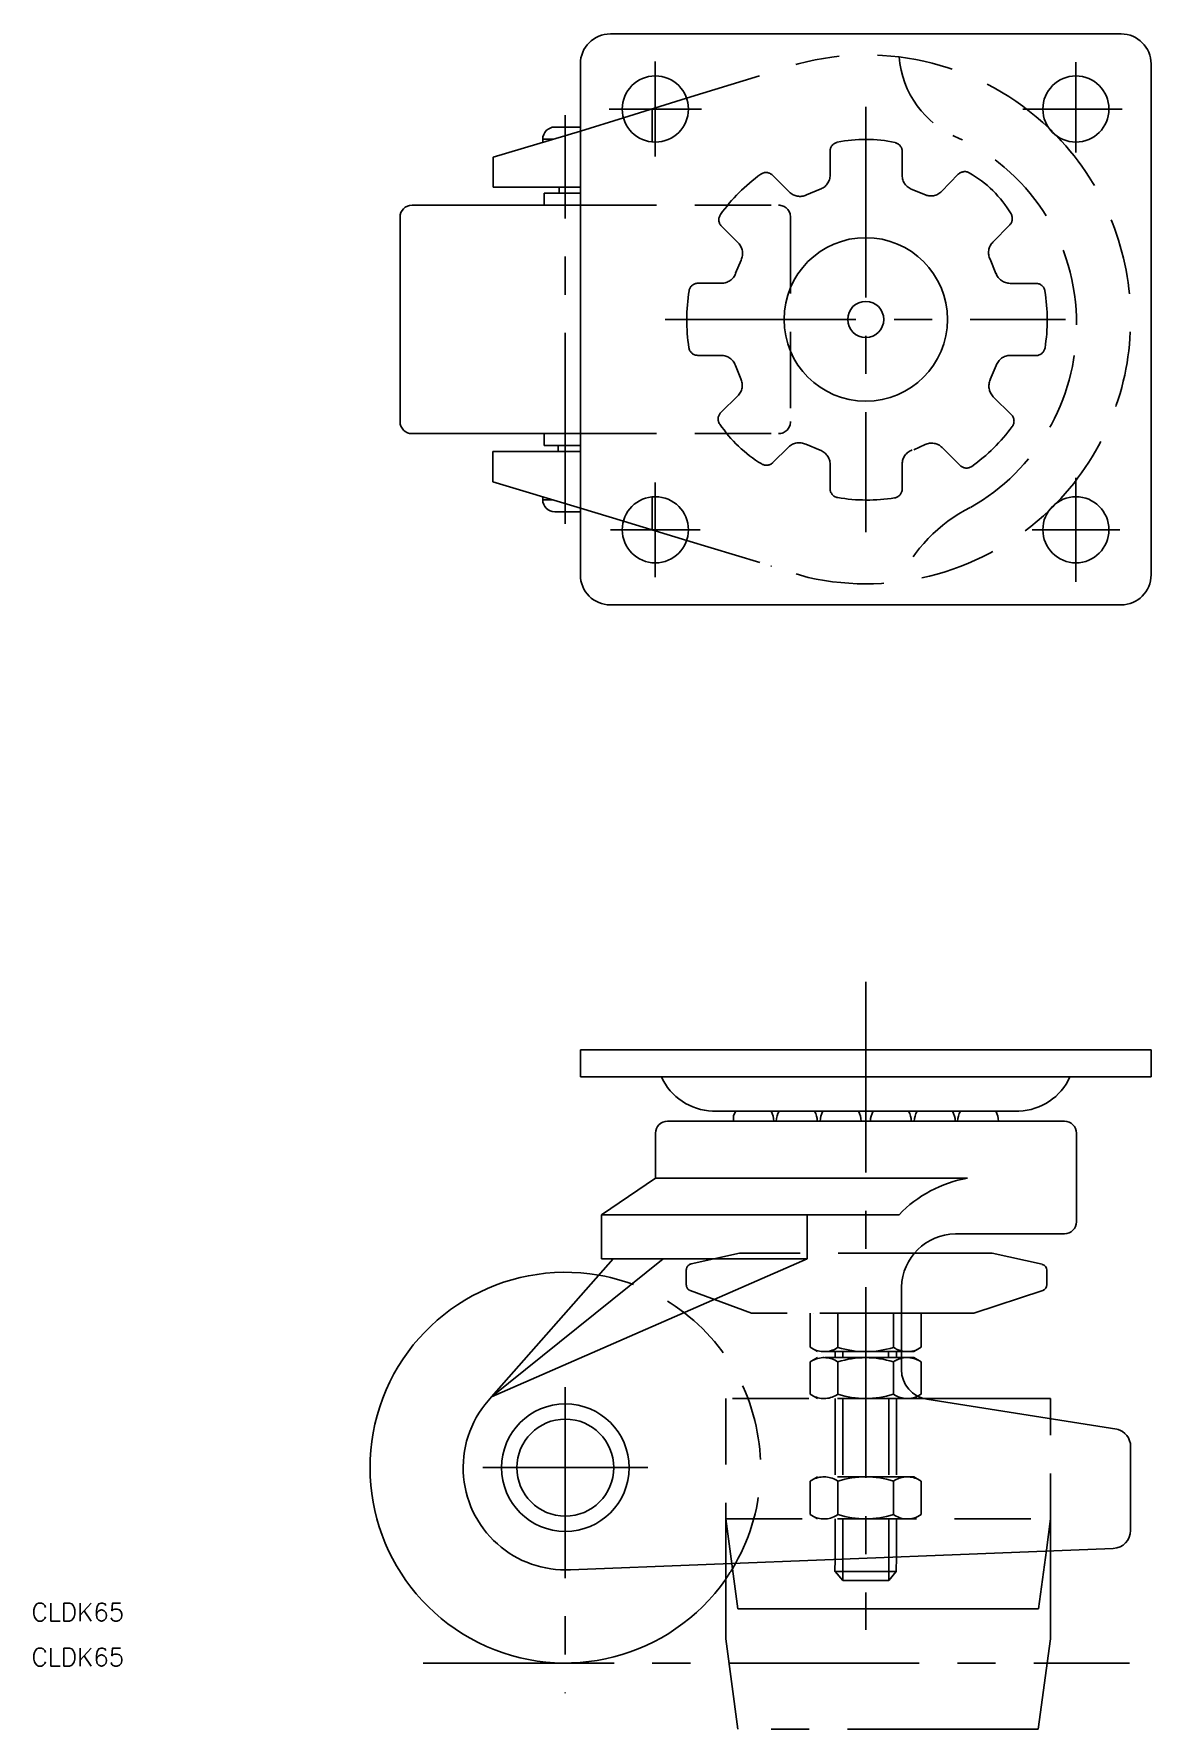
# Model space of a CAD drawing. Extents: x -88 to 98, y -43 to 239.
import ezdxf

# ---------------------------------------------------------------- set-up
doc = ezdxf.new("R2010")
doc.units = 0
for name, pattern in [('CENTER', [50.8, 31.75, -6.35, 6.35, -6.35]), ('DASHED', [19.05, 12.7, -6.35]), ('PHANTOM', [63.5, 31.75, -6.35, 6.35, -6.35, 6.35, -6.35])]:
    doc.linetypes.add(name, pattern=pattern)
doc.layers.get('0').update_dxf_attribs({"linetype": 'CONTINUOUS'})
doc.layers.add('CENTER', color=1, linetype='CENTER')
doc.styles.get("Standard").update_dxf_attribs({"font": 'txt.shx', "height": 3, "bigfont": 'bigfont.shx'})

# ---------------------------------------------------------------- blocks, each defined once
blk = doc.blocks.new('*U17')
at = {"color": 7, "linetype": 'CONTINUOUS'}
blk.add_text('CLDK65', height=3, dxfattribs=at).set_placement((-88.84, -25.53))
blk = doc.blocks.new('*U18')
at = {"color": 7, "linetype": 'CONTINUOUS'}
blk.add_text('CLDK65', height=3, dxfattribs=at).set_placement((-88.84, -33.01))

msp = doc.modelspace()

# ---------------------------------------------------------------- linework, layer by layer
at = {"color": 7, "linetype": 'CONTINUOUS'}
for p, q in [((92.5, 238.53), (7.5, 238.53)), ((2.5, 233.53), (2.5, 148.53)), ((97.5, 148.53), (97.5, 233.53)), ((9.68, 224.57), (20.18, 227.82)), ((14.48, 220.8), (14.48, 226.06)), ((14.48, 220.55), (14.48, 226.06)), ((-1.76, 223.03), (2.5, 223.03)), ((-12.01, 218.03), (2.5, 222.36)), ((-3.76, 221.03), (-1.95, 221.03)), ((-3.76, 221.03), (-3.76, 220.49)), ((-12.01, 218.03), (-12.01, 213.03)), ((-12.01, 213.03), (2.5, 213.03)), ((2.5, 212.03), (-3.51, 212.03)), ((-3.51, 212.03), (-3.51, 210.03)), ((-2.01, 212.03), (2.5, 212.03)), ((-1.01, 212.03), (-1.01, 213.03)), ((2.5, 210.03), (-25.51, 210.03)), ((-27.51, 208.03), (-27.51, 174.03)), ((-25.51, 172.03), (2.5, 172.03)), ((-3.51, 170.03), (-3.51, 172.03)), ((2.5, 170.03), (-3.51, 170.03)), ((-1.18, 170.03), (-1.18, 169.03)), ((2.5, 169.03), (-12.05, 169.03)), ((-12.05, 169.03), (-12.05, 164.03)), ((-12.05, 164.03), (2.5, 159.65)), ((-3.76, 161.03), (-3.76, 161.53)), ((-2.08, 161.03), (-3.76, 161.03)), ((14.48, 156), (14.48, 161.51)), ((14.48, 161.25), (14.48, 156.03)), ((2.5, 159.03), (-1.76, 159.03)), ((9.68, 157.47), (20.2, 154.27)), ((7.5, 143.53), (92.5, 143.53)), ((50, 69.5), (2.5, 69.5)), ((2.5, 69.5), (2.5, 65)), ((50, 69.5), (97.5, 69.5)), ((97.5, 69.5), (97.5, 65)), ((97.5, 65), (2.5, 65)), ((24.5, 59.32), (75.5, 59.32)), ((22.04, 57.62), (17, 57.62)), ((22.04, 57.62), (83.07, 57.62)), ((15, 55.63), (15, 48.15)), ((85.07, 55.63), (85.07, 40.91)), ((6, 42.07), (15, 48.15)), ((15, 48.15), (66.95, 48.15)), ((6, 42.07), (6, 34.72)), ((6, 42.07), (55.55, 42.07)), ((40.27, 34.72), (40.27, 42.07)), ((83.07, 38.9), (64.92, 38.9)), ((-12.28, 11.76), (7.94, 34.72)), ((40.27, 34.72), (-12.28, 11.76)), ((-12.28, 11.76), (16.31, 34.72)), ((6, 34.72), (40.27, 34.72)), ((58.12, 35.71), (71.02, 35.71)), ((71.02, 35.71), (79.36, 33.83)), ((80.14, 32.85), (80.14, 30.43)), ((55.95, 30.4), (55.95, 16.31)), ((68, 25.7), (79.46, 29.48)), ((55.95, 25.7), (68, 25.7)), ((59.24, 20.02), (59.24, 25.7)), ((58, 19.3), (59.24, 20.02)), ((55.95, 19.3), (58, 19.3)), ((55.95, 18.3), (57.98, 18.3)), ((57.98, 18.3), (59.22, 17.59)), ((59.22, 12.22), (59.22, 17.59)), ((26.7, 11.5), (26.7, 11.5)), ((58.64, 11.88), (59.22, 12.22)), ((59.58, 11.5), (80.77, 11.5)), ((60.18, 11.37), (91.82, 6.41)), ((80.77, 8.14), (80.77, 11.5)), ((94.09, 3.5), (94.09, -10.43)), ((0.88, -16.98), (91.21, -13.43)), ((78.77, -23.5), (80.08, -13.71)), ((28.7, -23.5), (27.81, -16.82)), ((44.9, -15.25), (44.88, -17.29)), ((55.1, -14.85), (55.08, -17.27)), ((44.88, -17.29), (55.08, -17.27)), ((46.18, -18.79), (44.9, -17.29)), ((46.18, -18.79), (53.83, -18.77)), ((53.83, -18.77), (55.08, -17.27)), ((78.77, -23.5), (28.7, -23.5))]:
    msp.add_line(p, q, dxfattribs=at)
at = {"color": 3, "linetype": 'DASHED'}
for p, q in [((20.18, 227.82), (38.77, 233.56)), ((2.5, 222.36), (9.68, 224.57)), ((44.07, 219.02), (44.07, 215.04)), ((56.07, 218.97), (56.07, 215)), ((37.27, 212.23), (34.47, 215.03)), ((62.62, 212.32), (65.41, 215.17)), ((40.12, 211.74), (42.4, 212.68)), ((57.73, 212.65), (59.78, 211.81)), ((2.5, 210.03), (35.49, 210.03)), ((28.78, 203.76), (25.99, 206.54)), ((37.49, 208.03), (37.49, 174.03)), ((71.16, 203.88), (73.97, 206.76)), ((28.35, 198.71), (29.27, 200.91)), ((70.69, 201.04), (71.68, 198.69)), ((25.99, 197.05), (22.08, 197.05)), ((74.03, 197.03), (78.34, 197.03)), ((25.95, 185.05), (22.05, 185.05)), ((29.21, 181.16), (28.3, 183.38)), ((71.71, 183.36), (70.74, 181.02)), ((74.07, 185.03), (78.35, 185.03)), ((28.71, 178.31), (25.89, 175.54)), ((71.23, 178.17), (74.24, 175.18)), ((2.5, 172.03), (35.49, 172.03)), ((37.17, 169.8), (34.51, 167.19)), ((42.4, 169.28), (40.01, 170.27)), ((59.88, 170.2), (58.01, 169.32)), ((62.71, 169.72), (65.72, 166.73)), ((44.07, 166.92), (44.07, 162.86)), ((56.07, 166.96), (56.07, 162.82)), ((2.5, 159.65), (9.68, 157.47)), ((20.2, 154.27), (40.41, 148.12)), ((29, 35.71), (20.93, 33.89)), ((58.12, 35.71), (29, 35.71)), ((20.14, 30.4), (20.14, 32.91)), ((20.14, 31.19), (20.14, 31.19)), ((31, 25.7), (20.8, 29.47)), ((55.95, 25.7), (31, 25.7)), ((59.24, 25.7), (40.76, 25.7)), ((40.76, 25.7), (40.76, 20.02)), ((50, 25.7), (42.35, 25.7)), ((45.38, 20.02), (45.38, 25.7)), ((54.62, 25.7), (54.62, 20.02)), ((42, 19.3), (40.76, 20.02)), ((41.98, 18.3), (40.75, 17.59)), ((40.75, 17.59), (40.75, 12.22)), ((55.95, 18.3), (41.98, 18.3)), ((55.95, 19.3), (42, 19.3)), ((44.9, 19.3), (44.9, 18.3)), ((45.37, 12.22), (45.37, 17.59)), ((46.18, 19.3), (46.18, 18.3)), ((53.81, 19.3), (53.81, 18.3)), ((54.6, 17.59), (54.6, 12.22)), ((55.1, 19.3), (55.1, 18.3)), ((59.58, 11.5), (26.7, 11.5)), ((26.7, -18.53), (26.7, 11.5)), ((41.98, 11.5), (40.75, 12.22)), ((57.98, 11.5), (41.98, 11.5)), ((44.9, 11.5), (44.9, -1.53)), ((46.18, 11.5), (46.18, -1.53)), ((53.82, 11.5), (53.82, -1.53)), ((55.1, 11.5), (55.1, -1.53)), ((57.98, 11.5), (58.64, 11.88)), ((80.77, -13.67), (80.77, 8.14)), ((42, -1.53), (40.76, -2.24)), ((40.76, -2.24), (40.76, -7.81)), ((58, -1.53), (42, -1.53)), ((45.38, -7.81), (45.38, -2.24)), ((54.62, -2.24), (54.62, -7.81)), ((58, -1.53), (59.24, -2.24)), ((59.24, -7.81), (59.24, -2.24)), ((42, -8.53), (40.76, -7.81)), ((58, -8.53), (59.24, -7.81)), ((26.7, -8.53), (80.77, -8.52)), ((27.81, -16.82), (26.7, -8.53)), ((58, -8.53), (42, -8.53)), ((44.9, -8.53), (44.9, -15.25)), ((46.18, -8.53), (46.18, -15.2)), ((53.82, -8.53), (53.82, -14.9)), ((55.1, -8.53), (55.1, -14.85)), ((80.08, -13.71), (80.77, -8.52))]:
    msp.add_line(p, q, dxfattribs=at)
at = {"color": 3, "linetype": 'PHANTOM'}
for p, q in [((80.77, -28.5), (80.77, -13.67)), ((26.7, -28.5), (26.7, -18.53)), ((28.7, -43.49), (26.7, -28.5)), ((78.7, -43.49), (80.77, -28.5)), ((78.7, -43.49), (28.7, -43.49))]:
    msp.add_line(p, q, dxfattribs=at)
at = {"color": 3, "linetype": 'CONTINUOUS'}
for p, q in [((46.18, -15.2), (46.18, -18.79)), ((53.82, -14.9), (53.83, -18.77))]:
    msp.add_line(p, q, dxfattribs=at)
at = {"color": 1, "linetype": 'CENTER'}
msp.add_line((-23.64, -32.5), (93.89, -32.5), dxfattribs=at)
at = {"color": 7, "linetype": 'CONTINUOUS'}
for centre, radius in [((14.98, 226.03), 5.5), ((84.98, 226.03), 5.5), ((50, 191.03), 13.6), ((50, 191.03), 3), ((14.98, 156.03), 5.5), ((84.98, 156.03), 5.5), ((0, 0), 10.62), ((0, 0), 8.07)]:
    msp.add_circle(centre, radius, dxfattribs=at)
for centre, radius, start, end in [((7.5, 233.53), 5, 90, 180), ((92.5, 233.53), 5, 0, 90), ((-1.76, 221.03), 2, 90, 180), ((50.09, 191.04), 44, 43.8944, 46.2544), ((-25.51, 208.03), 2, 90, 180), ((-25.51, 174.03), 2, 180, 270), ((-1.76, 161.03), 2, 180, 270), ((50.09, 191.04), 44, 313.8565, 315.9534), ((7.5, 148.53), 5, 180, 270), ((92.5, 148.53), 5, 270, 0), ((24.8, 68.97), 9.65, 204.2494, 268.2256), ((75.2, 68.97), 9.65, 271.7744, 335.7506), ((30.24, 58.06), 2.27, 146.2018, 191.0456), ((31.3, 57.62), 3.4, 0, 30), ((38.85, 57.54), 3.73, 151.3465, 178.6535), ((38.53, 57.62), 3.4, 0, 30), ((45.83, 57.62), 3.4, 150, 180), ((45.83, 57.62), 3.4, 0, 30), ((54.19, 57.62), 3.4, 150, 180), ((54.19, 57.62), 3.4, 0, 30), ((61.49, 57.62), 3.4, 150, 180), ((61.49, 57.62), 3.4, 0, 30), ((68.7, 57.62), 3.4, 150, 180), ((68.7, 57.62), 3.4, 0, 30), ((17, 55.63), 2, 90, 180), ((83.07, 55.63), 2, 0, 90), ((70.43, 27.92), 20.53, 99.7596, 136.4251), ((83.07, 40.91), 2, 270, 0), ((65.05, 29.79), 9.11, 90.8259, 178.4147), ((0, 0), 32.5, 80.1425, 325.2391), ((79.14, 32.85), 1, 0, 77.1279), ((79.14, 30.43), 1, 288.4302, 0), ((56.93, 22.02), 4.09, 64.3842, 64.4467), ((56.93, 23.39), 4.09, 256.1601, 295.6158), ((56.91, 14.22), 4.09, 64.3842, 103.6131), ((60.95, 16.31), 5, 180, 261.1105), ((0, 0), 17, 136.2521, 228.3283), ((56.91, 15.59), 4.09, 294.8661, 295.6158), ((91.09, 3.5), 3, 0, 75.8089), ((91.09, -10.43), 3, 272.2447, 0), ((0, 0), 17, 228.3283, 272.9666), ((0, 0), 32.5, 325.2391, 328.8357)]:
    msp.add_arc(centre, radius, start, end, dxfattribs=at)
at = {"color": 3, "linetype": 'DASHED'}
for centre, radius, start, end in [((50.09, 191.04), 44, 46.2544, 104.9059), ((71.39, 235.97), 15.9, 184.5619, 247.7593), ((45.57, 219.02), 1.5, 102.0681, 180.0003), ((49.97, 198.45), 22.54, 77.3647, 102.0681), ((54.57, 218.97), 1.5, 0.0003, 77.3647), ((51.2, 190.48), 33.87, 359.406, 66.8616), ((50.09, 191.04), 44, 315.9534, 43.8944), ((49.46, 191.58), 29.05, 125.636, 144.4374), ((33.41, 213.97), 1.5, 45.0142, 125.636), ((41.57, 215.04), 2.5, 289.3265, 0.0003), ((58.57, 215), 2.5, 180.0003, 250.3839), ((66.48, 214.12), 1.5, 60.3932, 135.6196), ((57.86, 198.94), 18.96, 30.5187, 60.3932), ((39.04, 214), 2.5, 225.0142, 295.4788), ((60.84, 214.07), 2.5, 244.8801, 315.6196), ((35.49, 208.03), 2, 0, 90), ((27.05, 207.6), 1.5, 144.4374, 225.0142), ((72.9, 207.81), 1.5, 315.6196, 30.5187), ((27.01, 201.99), 2.5, 334.4213, 45.0142), ((72.94, 202.13), 2.5, 135.6196, 205.9374), ((26, 199.55), 2.5, 269.9741, 340.3588), ((74.04, 199.53), 2.5, 199.5894, 269.9741), ((50.21, 190.98), 30, 170.7672, 188.9367), ((22.07, 195.55), 1.5, 89.9741, 170.7672), ((78.34, 195.53), 1.5, 9.1811, 89.9741), ((50.21, 190.98), 30, 351.0116, 9.1811), ((50.22, 190.05), 34.86, 299.5492, 0.1379), ((22.05, 186.55), 1.5, 188.9367, 269.9741), ((78.36, 186.53), 1.5, 269.9741, 351.0116), ((25.94, 182.55), 2.5, 19.3014, 89.9741), ((74.07, 182.53), 2.5, 89.9741, 160.6469), ((26.95, 180.09), 2.5, 314.5439, 25.2757), ((73, 179.94), 2.5, 154.3423, 225.1552), ((26.94, 174.47), 1.5, 134.5439, 214.2641), ((73.18, 174.12), 1.5, 323.719, 45.1552), ((44.64, 186.52), 22.91, 214.2641, 238.5402), ((35.49, 174.03), 2, 270, 0), ((50.21, 190.98), 30, 305.5488, 323.719), ((38.92, 168.02), 2.5, 64.2184, 134.5439), ((41.57, 166.92), 2.5, 0.0003, 70.6741), ((58.57, 166.96), 2.5, 109.6166, 180.0003), ((60.95, 167.95), 2.5, 45.1552, 115.3994), ((33.46, 168.26), 1.5, 238.5402, 314.5439), ((66.77, 167.79), 1.5, 225.1552, 305.5488), ((66.77, 167.79), 1.5, 225.1552, 305.5488), ((45.57, 162.86), 1.5, 180.0003, 260.6453), ((50.21, 190.98), 30, 260.6453, 278.8149), ((54.57, 162.82), 1.5, 278.8149, 0.0003), ((50.09, 191.04), 44, 257.3003, 313.8565), ((78.83, 136.86), 25.56, 116.5464, 155.6973), ((50.09, 191.04), 44, 248.8654, 248.9575), ((21.14, 32.91), 1, 102.4578, 180), ((0, 0), 32.5, 328.8357, 80.1425), ((21.14, 30.4), 1, 180, 250.0188), ((43.07, 22.02), 4.09, 115.5533, 115.6158), ((43.07, 23.39), 4.09, 244.3842, 304.3842), ((50, 34.59), 15.29, 252.412, 287.588), ((56.93, 23.39), 4.09, 235.6158, 256.1601), ((43.06, 14.22), 4.09, 55.6158, 115.6158), ((49.98, 3.02), 15.29, 72.412, 107.588), ((56.91, 14.22), 4.09, 103.6131, 124.3842), ((43.06, 15.59), 4.09, 244.3842, 304.3842), ((49.98, 26.79), 15.29, 252.412, 287.588), ((56.91, 15.59), 4.09, 235.6158, 294.8661), ((43.07, -5.62), 4.09, 55.6158, 115.6158), ((50, -16.81), 15.29, 72.412, 107.588), ((56.93, -5.62), 4.09, 64.3842, 124.3842), ((43.07, -4.44), 4.09, 244.3842, 304.3842), ((50, 6.76), 15.29, 252.412, 287.588), ((56.93, -4.44), 4.09, 235.6158, 295.6158)]:
    msp.add_arc(centre, radius, start, end, dxfattribs=at)
at = {"layer": 'CENTER', "color": 1, "linetype": 'CENTER'}
for p, q in [((14.98, 233.92), (14.98, 218.14)), ((84.98, 233.82), (84.98, 218.78)), ((22.68, 226.03), (7.29, 226.03)), ((50, 226.42), (50, 155.64)), ((92.7, 226.03), (76.16, 226.03)), ((0, 157.03), (0, 225.03)), ((16.61, 191.03), (83.24, 191.03)), ((14.98, 163.88), (14.98, 148.17)), ((84.98, 164.65), (84.98, 147.4)), ((22.45, 156.03), (7.52, 156.03)), ((92.27, 156.03), (77.7, 156.03)), ((50, 80.83), (50, -26.96)), ((0, 13.39), (0, -37.5)), ((-13.73, 0), (13.73, 0))]:
    msp.add_line(p, q, dxfattribs=at)

# ---------------------------------------------------------------- block references
at = {"color": 7, "linetype": 'CONTINUOUS'}
for name in ['*U17', '*U18']:
    msp.add_blockref(name, (0, 0), dxfattribs=at)

doc.saveas('drawing.dxf')
